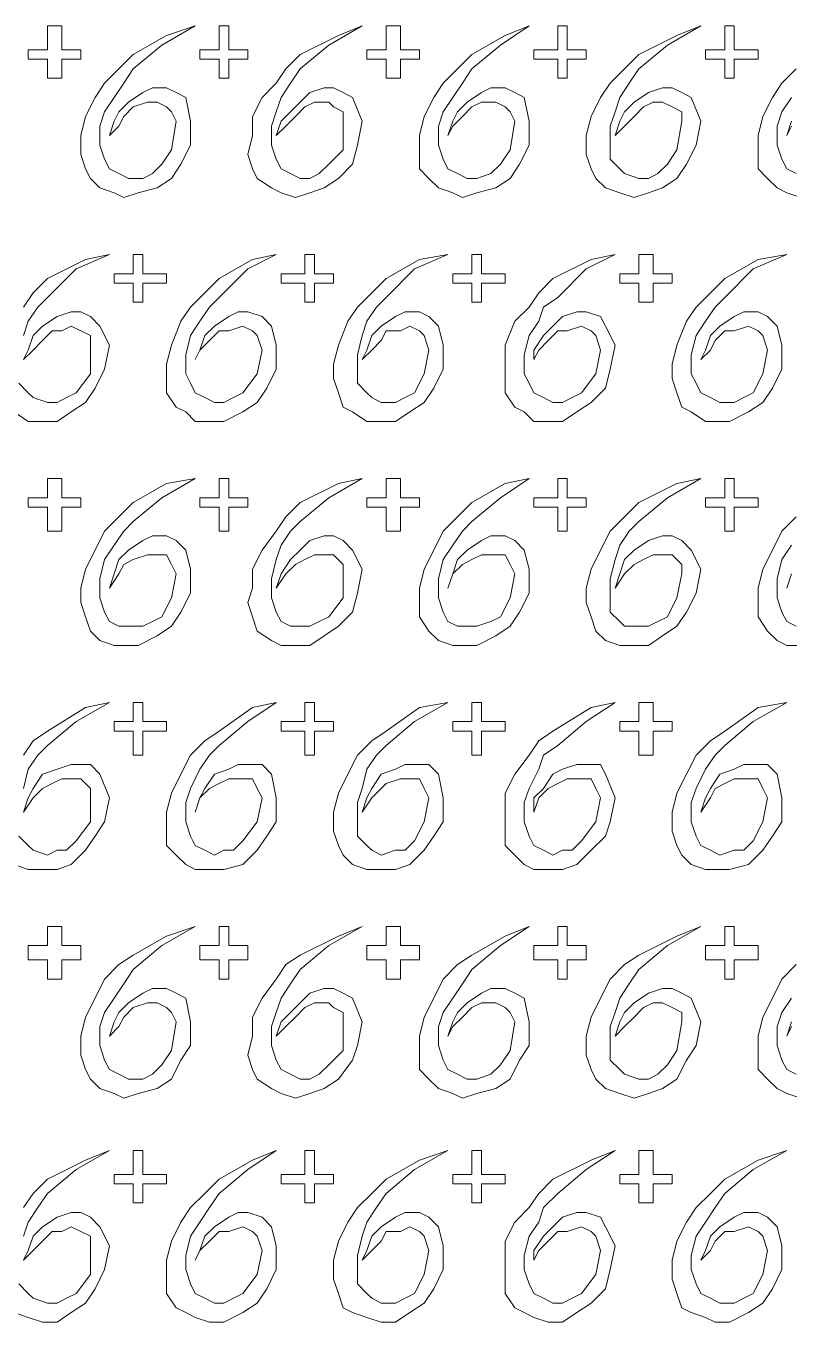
# Model space of a CAD drawing. Extents: x -66030 to 95157, y -13132 to 45879.
# Drawn here: x -7816 to -7191, y 26478 to 27540 of the extents above; entities that cross this region are included whole.
import ezdxf

# ---------------------------------------------------------------- set-up
doc = ezdxf.new("R2010")
doc.units = 0
doc.header["$LTSCALE"] = 100
doc.header["$MEASUREMENT"] = 0
doc.layers.get('0').update_dxf_attribs({"linetype": 'CONTINUOUS'})

msp = doc.modelspace()

# ---------------------------------------------------------------- linework, layer by layer
at = {"lineweight": 0}
for points in [[(-7814.5, 27520.4), (-7806.7, 27520.4), (-7798.9, 27520.4), (-7798.9, 27532.1), (-7798.9, 27539.9), (-7791, 27539.9), (-7787.1, 27539.9), (-7787.1, 27532.1), (-7787.1, 27520.4), (-7779.3, 27520.4), (-7771.5, 27520.4), (-7771.5, 27516.5), (-7771.5, 27512.6), (-7779.3, 27512.6), (-7787.1, 27512.6), (-7787.1, 27504.8), (-7787.1, 27497), (-7791, 27497), (-7798.9, 27497), (-7798.9, 27504.8), (-7798.9, 27512.6), (-7806.7, 27512.6), (-7814.5, 27512.6), (-7814.5, 27516.5), (-7814.5, 27520.4)], [(-7748.1, 27450.1), (-7740.3, 27457.9), (-7736.4, 27465.7), (-7728.5, 27473.5), (-7716.8, 27477.4), (-7709, 27477.4), (-7701.2, 27473.5), (-7697.3, 27469.6), (-7693.4, 27461.8), (-7697.3, 27438.4), (-7705.1, 27426.7), (-7712.9, 27418.9), (-7720.7, 27414.9), (-7732.5, 27414.9), (-7740.3, 27418.9), (-7748.1, 27422.8), (-7752, 27430.6), (-7755.9, 27442.3), (-7755.9, 27457.9), (-7752, 27469.6), (-7744.2, 27481.3), (-7736.4, 27493.1), (-7728.5, 27504.8), (-7705.1, 27524.3), (-7677.8, 27539.9), (-7701.2, 27532.1), (-7728.5, 27516.5), (-7740.3, 27504.8), (-7752, 27493.1), (-7759.8, 27481.3), (-7767.6, 27465.7), (-7771.5, 27450.1), (-7771.5, 27434.5), (-7767.6, 27422.8), (-7763.7, 27414.9), (-7755.9, 27407.1), (-7744.2, 27403.2), (-7736.4, 27399.3), (-7724.6, 27403.2), (-7709, 27407.1), (-7697.3, 27414.9), (-7689.5, 27426.7), (-7681.7, 27442.3), (-7681.7, 27461.8), (-7685.6, 27481.3), (-7693.4, 27485.3), (-7701.2, 27489.2), (-7712.9, 27489.2), (-7720.7, 27485.3), (-7732.5, 27477.4), (-7740.3, 27469.6), (-7744.2, 27461.8), (-7748.1, 27450.1)], [(-7673.9, 27520.4), (-7666.1, 27520.4), (-7658.2, 27520.4), (-7658.2, 27532.1), (-7658.2, 27539.9), (-7654.3, 27539.9), (-7650.4, 27539.9), (-7650.4, 27532.1), (-7650.4, 27520.4), (-7642.6, 27520.4), (-7634.8, 27520.4), (-7634.8, 27516.5), (-7634.8, 27512.6), (-7642.6, 27512.6), (-7650.4, 27512.6), (-7650.4, 27504.8), (-7650.4, 27497), (-7654.3, 27497), (-7658.2, 27497), (-7658.2, 27504.8), (-7658.2, 27512.6), (-7666.1, 27512.6), (-7673.9, 27512.6), (-7673.9, 27516.5), (-7673.9, 27520.4)], [(-7611.4, 27450.1), (-7603.6, 27457.9), (-7595.7, 27465.7), (-7587.9, 27473.5), (-7580.1, 27477.4), (-7568.4, 27477.4), (-7564.5, 27473.5), (-7556.7, 27469.6), (-7556.7, 27461.8), (-7556.7, 27438.4), (-7568.4, 27426.7), (-7576.2, 27418.9), (-7584, 27414.9), (-7591.8, 27414.9), (-7599.7, 27418.9), (-7607.5, 27422.8), (-7611.4, 27430.6), (-7615.3, 27442.3), (-7615.3, 27457.9), (-7611.4, 27469.6), (-7607.5, 27481.3), (-7599.7, 27493.1), (-7591.8, 27504.8), (-7568.4, 27524.3), (-7541.1, 27539.9), (-7560.6, 27532.1), (-7591.8, 27516.5), (-7603.6, 27504.8), (-7611.4, 27493.1), (-7623.1, 27481.3), (-7630.9, 27465.7), (-7630.9, 27450.1), (-7634.8, 27434.5), (-7630.9, 27422.8), (-7627, 27414.9), (-7615.3, 27407.1), (-7607.5, 27403.2), (-7595.7, 27399.3), (-7584, 27403.2), (-7572.3, 27407.1), (-7560.6, 27414.9), (-7548.9, 27426.7), (-7545, 27442.3), (-7541.1, 27461.8), (-7548.9, 27481.3), (-7556.7, 27485.3), (-7564.5, 27489.2), (-7572.3, 27489.2), (-7584, 27485.3), (-7591.8, 27477.4), (-7599.7, 27469.6), (-7607.5, 27461.8), (-7611.4, 27450.1)], [(-7537.2, 27520.4), (-7529.3, 27520.4), (-7521.5, 27520.4), (-7521.5, 27532.1), (-7521.5, 27539.9), (-7517.6, 27539.9), (-7509.8, 27539.9), (-7509.8, 27532.1), (-7509.8, 27520.4), (-7502, 27520.4), (-7494.2, 27520.4), (-7494.2, 27516.5), (-7494.2, 27512.6), (-7502, 27512.6), (-7509.8, 27512.6), (-7509.8, 27504.8), (-7509.8, 27497), (-7517.6, 27497), (-7521.5, 27497), (-7521.5, 27504.8), (-7521.5, 27512.6), (-7529.3, 27512.6), (-7537.2, 27512.6), (-7537.2, 27516.5), (-7537.2, 27520.4)], [(-7470.8, 27450.1), (-7466.8, 27457.9), (-7459, 27465.7), (-7451.2, 27473.5), (-7443.4, 27477.4), (-7431.7, 27477.4), (-7423.9, 27473.5), (-7420, 27469.6), (-7416.1, 27461.8), (-7420, 27438.4), (-7427.8, 27426.7), (-7435.6, 27418.9), (-7447.3, 27414.9), (-7455.1, 27414.9), (-7462.9, 27418.9), (-7470.8, 27422.8), (-7474.7, 27430.6), (-7478.6, 27442.3), (-7478.6, 27457.9), (-7474.7, 27469.6), (-7466.8, 27481.3), (-7459, 27493.1), (-7451.2, 27504.8), (-7427.8, 27524.3), (-7404.4, 27539.9), (-7423.9, 27532.1), (-7451.2, 27516.5), (-7462.9, 27504.8), (-7474.7, 27493.1), (-7482.5, 27481.3), (-7490.3, 27465.7), (-7494.2, 27450.1), (-7494.2, 27434.5), (-7494.2, 27422.8), (-7486.4, 27414.9), (-7478.6, 27407.1), (-7466.8, 27403.2), (-7459, 27399.3), (-7447.3, 27403.2), (-7431.7, 27407.1), (-7420, 27414.9), (-7412.2, 27426.7), (-7404.4, 27442.3), (-7404.4, 27461.8), (-7408.3, 27481.3), (-7416.1, 27485.3), (-7423.9, 27489.2), (-7435.6, 27489.2), (-7443.4, 27485.3), (-7455.1, 27477.4), (-7462.9, 27469.6), (-7466.8, 27461.8), (-7470.8, 27450.1)], [(-7400.4, 27520.4), (-7388.7, 27520.4), (-7380.9, 27520.4), (-7380.9, 27532.1), (-7380.9, 27539.9), (-7377, 27539.9), (-7373.1, 27539.9), (-7373.1, 27532.1), (-7373.1, 27520.4), (-7365.3, 27520.4), (-7357.5, 27520.4), (-7357.5, 27516.5), (-7357.5, 27512.6), (-7365.3, 27512.6), (-7373.1, 27512.6), (-7373.1, 27504.8), (-7373.1, 27497), (-7377, 27497), (-7380.9, 27497), (-7380.9, 27504.8), (-7380.9, 27512.6), (-7388.7, 27512.6), (-7400.4, 27512.6), (-7400.4, 27516.5), (-7400.4, 27520.4)], [(-7334, 27450.1), (-7326.2, 27457.9), (-7318.4, 27465.7), (-7310.6, 27473.5), (-7302.8, 27477.4), (-7295, 27477.4), (-7287.2, 27473.5), (-7279.4, 27469.6), (-7279.4, 27461.8), (-7283.3, 27438.4), (-7291.1, 27426.7), (-7298.9, 27418.9), (-7306.7, 27414.9), (-7314.5, 27414.9), (-7326.2, 27418.9), (-7330.1, 27422.8), (-7338, 27430.6), (-7338, 27442.3), (-7338, 27457.9), (-7334, 27469.6), (-7330.1, 27481.3), (-7322.3, 27493.1), (-7314.5, 27504.8), (-7291.1, 27524.3), (-7263.7, 27539.9), (-7283.3, 27532.1), (-7314.5, 27516.5), (-7326.2, 27504.8), (-7338, 27493.1), (-7345.8, 27481.3), (-7353.6, 27465.7), (-7357.5, 27450.1), (-7357.5, 27434.5), (-7353.6, 27422.8), (-7349.7, 27414.9), (-7341.9, 27407.1), (-7330.1, 27403.2), (-7318.4, 27399.3), (-7306.7, 27403.2), (-7295, 27407.1), (-7283.3, 27414.9), (-7275.5, 27426.7), (-7267.6, 27442.3), (-7263.7, 27461.8), (-7271.6, 27481.3), (-7279.4, 27485.3), (-7287.2, 27489.2), (-7295, 27489.2), (-7306.7, 27485.3), (-7318.4, 27477.4), (-7326.2, 27469.6), (-7330.1, 27461.8), (-7334, 27450.1)], [(-7259.8, 27520.4), (-7252, 27520.4), (-7244.2, 27520.4), (-7244.2, 27532.1), (-7244.2, 27539.9), (-7240.3, 27539.9), (-7236.4, 27539.9), (-7236.4, 27532.1), (-7236.4, 27520.4), (-7224.7, 27520.4), (-7216.9, 27520.4), (-7216.9, 27516.5), (-7216.9, 27512.6), (-7224.7, 27512.6), (-7236.4, 27512.6), (-7236.4, 27504.8), (-7236.4, 27497), (-7240.3, 27497), (-7244.2, 27497), (-7244.2, 27504.8), (-7244.2, 27512.6), (-7252, 27512.6), (-7259.8, 27512.6), (-7259.8, 27516.5), (-7259.8, 27520.4)], [(-7744.2, 27336.8), (-7736.4, 27336.8), (-7728.5, 27336.8), (-7728.5, 27344.6), (-7728.5, 27352.5), (-7724.6, 27352.5), (-7720.7, 27352.5), (-7720.7, 27344.6), (-7720.7, 27336.8), (-7709, 27336.8), (-7701.2, 27336.8), (-7701.2, 27332.9), (-7701.2, 27329), (-7709, 27329), (-7720.7, 27329), (-7720.7, 27321.2), (-7720.7, 27313.4), (-7724.6, 27313.4), (-7728.5, 27313.4), (-7728.5, 27321.2), (-7728.5, 27329), (-7736.4, 27329), (-7744.2, 27329), (-7744.2, 27332.9), (-7744.2, 27336.8)], [(-7677.8, 27266.5), (-7673.9, 27274.3), (-7666.1, 27282.1), (-7658.2, 27290), (-7650.4, 27290), (-7638.7, 27293.9), (-7630.9, 27290), (-7627, 27286.1), (-7623.1, 27274.3), (-7627, 27254.8), (-7638.7, 27239.2), (-7646.5, 27235.3), (-7654.3, 27231.4), (-7662.1, 27231.4), (-7670, 27235.3), (-7677.8, 27239.2), (-7681.7, 27247), (-7685.6, 27254.8), (-7685.6, 27270.4), (-7681.7, 27286.1), (-7673.9, 27297.8), (-7666.1, 27309.5), (-7658.2, 27317.3), (-7634.8, 27340.7), (-7611.4, 27352.5), (-7630.9, 27348.5), (-7658.2, 27332.9), (-7670, 27321.2), (-7681.7, 27309.5), (-7689.5, 27297.8), (-7697.3, 27278.2), (-7701.2, 27262.6), (-7701.2, 27250.9), (-7701.2, 27239.2), (-7693.4, 27227.5), (-7685.6, 27223.6), (-7677.8, 27215.7), (-7666.1, 27215.7), (-7654.3, 27215.7), (-7638.7, 27223.6), (-7627, 27231.4), (-7619.2, 27243.1), (-7611.4, 27258.7), (-7611.4, 27278.2), (-7615.3, 27293.9), (-7623.1, 27301.7), (-7634.8, 27305.6), (-7642.6, 27305.6), (-7650.4, 27301.7), (-7662.1, 27293.9), (-7670, 27286.1), (-7673.9, 27274.3), (-7677.8, 27266.5)], [(-7607.5, 27336.8), (-7599.7, 27336.8), (-7587.9, 27336.8), (-7587.9, 27344.6), (-7587.9, 27352.5), (-7584, 27352.5), (-7580.1, 27352.5), (-7580.1, 27344.6), (-7580.1, 27336.8), (-7572.3, 27336.8), (-7564.5, 27336.8), (-7564.5, 27332.9), (-7564.5, 27329), (-7572.3, 27329), (-7580.1, 27329), (-7580.1, 27321.2), (-7580.1, 27313.4), (-7584, 27313.4), (-7587.9, 27313.4), (-7587.9, 27321.2), (-7587.9, 27329), (-7599.7, 27329), (-7607.5, 27329), (-7607.5, 27332.9), (-7607.5, 27336.8)], [(-7541.1, 27266.5), (-7533.3, 27274.3), (-7525.4, 27282.1), (-7521.5, 27290), (-7509.8, 27290), (-7502, 27293.9), (-7494.2, 27290), (-7490.3, 27286.1), (-7486.4, 27274.3), (-7490.3, 27254.8), (-7498.1, 27239.2), (-7505.9, 27235.3), (-7513.7, 27231.4), (-7525.4, 27231.4), (-7533.3, 27235.3), (-7537.2, 27239.2), (-7545, 27247), (-7545, 27254.8), (-7545, 27270.4), (-7541.1, 27286.1), (-7537.2, 27297.8), (-7529.3, 27309.5), (-7521.5, 27317.3), (-7498.1, 27340.7), (-7470.8, 27352.5), (-7494.2, 27348.5), (-7521.5, 27332.9), (-7533.3, 27321.2), (-7545, 27309.5), (-7552.8, 27297.8), (-7560.6, 27278.2), (-7564.5, 27262.6), (-7564.5, 27250.9), (-7560.6, 27239.2), (-7556.7, 27227.5), (-7548.9, 27223.6), (-7537.2, 27215.7), (-7525.4, 27215.7), (-7513.7, 27215.7), (-7502, 27223.6), (-7490.3, 27231.4), (-7482.5, 27243.1), (-7474.7, 27258.7), (-7474.7, 27278.2), (-7478.6, 27293.9), (-7486.4, 27301.7), (-7494.2, 27305.6), (-7505.9, 27305.6), (-7513.7, 27301.7), (-7525.4, 27293.9), (-7533.3, 27286.1), (-7537.2, 27274.3), (-7541.1, 27266.5)], [(-7466.8, 27336.8), (-7459, 27336.8), (-7451.2, 27336.8), (-7451.2, 27344.6), (-7451.2, 27352.5), (-7447.3, 27352.5), (-7443.4, 27352.5), (-7443.4, 27344.6), (-7443.4, 27336.8), (-7435.6, 27336.8), (-7423.9, 27336.8), (-7423.9, 27332.9), (-7423.9, 27329), (-7435.6, 27329), (-7443.4, 27329), (-7443.4, 27321.2), (-7443.4, 27313.4), (-7447.3, 27313.4), (-7451.2, 27313.4), (-7451.2, 27321.2), (-7451.2, 27329), (-7459, 27329), (-7466.8, 27329), (-7466.8, 27332.9), (-7466.8, 27336.8)], [(-7400.4, 27266.5), (-7396.5, 27274.3), (-7388.7, 27282.1), (-7380.9, 27290), (-7373.1, 27290), (-7361.4, 27293.9), (-7353.6, 27290), (-7349.7, 27286.1), (-7345.8, 27274.3), (-7349.7, 27254.8), (-7361.4, 27239.2), (-7369.2, 27235.3), (-7377, 27231.4), (-7384.8, 27231.4), (-7392.6, 27235.3), (-7400.4, 27239.2), (-7404.4, 27247), (-7408.3, 27254.8), (-7408.3, 27270.4), (-7404.4, 27286.1), (-7396.5, 27297.8), (-7392.6, 27309.5), (-7380.9, 27317.3), (-7357.5, 27340.7), (-7334, 27352.5), (-7353.6, 27348.5), (-7384.8, 27332.9), (-7396.5, 27321.2), (-7404.4, 27309.5), (-7416.1, 27297.8), (-7423.9, 27278.2), (-7423.9, 27262.6), (-7423.9, 27250.9), (-7423.9, 27239.2), (-7416.1, 27227.5), (-7408.3, 27223.6), (-7400.4, 27215.7), (-7388.7, 27215.7), (-7377, 27215.7), (-7365.3, 27223.6), (-7353.6, 27231.4), (-7341.9, 27243.1), (-7338, 27258.7), (-7334, 27278.2), (-7341.9, 27293.9), (-7345.8, 27301.7), (-7357.5, 27305.6), (-7365.3, 27305.6), (-7377, 27301.7), (-7384.8, 27293.9), (-7392.6, 27286.1), (-7400.4, 27274.3), (-7400.4, 27266.5)], [(-7330.1, 27336.8), (-7322.3, 27336.8), (-7314.5, 27336.8), (-7314.5, 27344.6), (-7314.5, 27352.5), (-7306.7, 27352.5), (-7302.8, 27352.5), (-7302.8, 27344.6), (-7302.8, 27336.8), (-7295, 27336.8), (-7287.2, 27336.8), (-7287.2, 27332.9), (-7287.2, 27329), (-7295, 27329), (-7302.8, 27329), (-7302.8, 27321.2), (-7302.8, 27313.4), (-7306.7, 27313.4), (-7314.5, 27313.4), (-7314.5, 27321.2), (-7314.5, 27329), (-7322.3, 27329), (-7330.1, 27329), (-7330.1, 27332.9), (-7330.1, 27336.8)], [(-7263.7, 27266.5), (-7255.9, 27274.3), (-7252, 27282.1), (-7244.2, 27290), (-7236.4, 27290), (-7224.7, 27293.9), (-7216.9, 27290), (-7213, 27286.1), (-7209.1, 27274.3), (-7213, 27254.8), (-7220.8, 27239.2), (-7228.6, 27235.3), (-7236.4, 27231.4), (-7248.1, 27231.4), (-7255.9, 27235.3), (-7263.7, 27239.2), (-7267.6, 27247), (-7271.6, 27254.8), (-7271.6, 27270.4), (-7267.6, 27286.1), (-7259.8, 27297.8), (-7252, 27309.5), (-7244.2, 27317.3), (-7220.8, 27340.7), (-7193.4, 27352.5), (-7216.9, 27348.5), (-7244.2, 27332.9), (-7255.9, 27321.2), (-7267.6, 27309.5), (-7275.5, 27297.8), (-7283.3, 27278.2), (-7287.2, 27262.6), (-7287.2, 27250.9), (-7283.3, 27239.2), (-7279.4, 27227.5), (-7271.6, 27223.6), (-7259.8, 27215.7), (-7252, 27215.7), (-7240.3, 27215.7), (-7224.7, 27223.6), (-7213, 27231.4), (-7205.1, 27243.1), (-7197.3, 27258.7), (-7197.3, 27278.2), (-7201.2, 27293.9), (-7209.1, 27301.7), (-7216.9, 27305.6), (-7228.6, 27305.6), (-7236.4, 27301.7), (-7248.1, 27293.9), (-7255.9, 27286.1), (-7259.8, 27274.3), (-7263.7, 27266.5)], [(-7814.5, 27153.2), (-7806.7, 27153.2), (-7798.9, 27153.2), (-7798.9, 27161.1), (-7798.9, 27168.9), (-7791, 27168.9), (-7787.1, 27168.9), (-7787.1, 27161.1), (-7787.1, 27153.2), (-7779.3, 27153.2), (-7771.5, 27153.2), (-7771.5, 27149.3), (-7771.5, 27145.4), (-7779.3, 27145.4), (-7787.1, 27145.4), (-7787.1, 27137.6), (-7787.1, 27125.9), (-7791, 27125.9), (-7798.9, 27125.9), (-7798.9, 27137.6), (-7798.9, 27145.4), (-7806.7, 27145.4), (-7814.5, 27145.4), (-7814.5, 27149.3), (-7814.5, 27153.2)], [(-7748.1, 27079), (-7740.3, 27090.8), (-7736.4, 27098.6), (-7728.5, 27102.5), (-7716.8, 27106.4), (-7709, 27106.4), (-7701.2, 27106.4), (-7697.3, 27098.6), (-7693.4, 27090.8), (-7697.3, 27071.2), (-7705.1, 27055.6), (-7712.9, 27051.7), (-7720.7, 27047.8), (-7732.5, 27047.8), (-7740.3, 27047.8), (-7748.1, 27051.7), (-7752, 27059.5), (-7755.9, 27071.2), (-7755.9, 27086.8), (-7752, 27102.5), (-7744.2, 27114.2), (-7736.4, 27125.9), (-7728.5, 27133.7), (-7705.1, 27153.2), (-7677.8, 27168.9), (-7701.2, 27165), (-7728.5, 27149.3), (-7740.3, 27137.6), (-7752, 27125.9), (-7759.8, 27110.3), (-7767.6, 27094.7), (-7771.5, 27079), (-7771.5, 27067.3), (-7767.6, 27055.6), (-7763.7, 27043.9), (-7755.9, 27036.1), (-7744.2, 27032.2), (-7736.4, 27032.2), (-7724.6, 27032.2), (-7709, 27040), (-7697.3, 27047.8), (-7689.5, 27059.5), (-7681.7, 27075.1), (-7681.7, 27094.7), (-7685.6, 27110.3), (-7693.4, 27118.1), (-7701.2, 27122), (-7712.9, 27122), (-7720.7, 27118.1), (-7732.5, 27110.3), (-7740.3, 27102.5), (-7744.2, 27090.8), (-7748.1, 27079)], [(-7673.9, 27153.2), (-7666.1, 27153.2), (-7658.2, 27153.2), (-7658.2, 27161.1), (-7658.2, 27168.9), (-7654.3, 27168.9), (-7650.4, 27168.9), (-7650.4, 27161.1), (-7650.4, 27153.2), (-7642.6, 27153.2), (-7634.8, 27153.2), (-7634.8, 27149.3), (-7634.8, 27145.4), (-7642.6, 27145.4), (-7650.4, 27145.4), (-7650.4, 27137.6), (-7650.4, 27125.9), (-7654.3, 27125.9), (-7658.2, 27125.9), (-7658.2, 27137.6), (-7658.2, 27145.4), (-7666.1, 27145.4), (-7673.9, 27145.4), (-7673.9, 27149.3), (-7673.9, 27153.2)], [(-7611.4, 27079), (-7603.6, 27090.8), (-7595.7, 27098.6), (-7587.9, 27102.5), (-7580.1, 27106.4), (-7568.4, 27106.4), (-7564.5, 27106.4), (-7556.7, 27098.6), (-7556.7, 27090.8), (-7556.7, 27071.2), (-7568.4, 27055.6), (-7576.2, 27051.7), (-7584, 27047.8), (-7591.8, 27047.8), (-7599.7, 27047.8), (-7607.5, 27051.7), (-7611.4, 27059.5), (-7615.3, 27071.2), (-7615.3, 27086.8), (-7611.4, 27102.5), (-7607.5, 27114.2), (-7599.7, 27125.9), (-7591.8, 27133.7), (-7568.4, 27153.2), (-7541.1, 27168.9), (-7560.6, 27165), (-7591.8, 27149.3), (-7603.6, 27137.6), (-7611.4, 27125.9), (-7623.1, 27110.3), (-7630.9, 27094.7), (-7630.9, 27079), (-7634.8, 27067.3), (-7630.9, 27055.6), (-7627, 27043.9), (-7615.3, 27036.1), (-7607.5, 27032.2), (-7595.7, 27032.2), (-7584, 27032.2), (-7572.3, 27040), (-7560.6, 27047.8), (-7548.9, 27059.5), (-7545, 27075.1), (-7541.1, 27094.7), (-7548.9, 27110.3), (-7556.7, 27118.1), (-7564.5, 27122), (-7572.3, 27122), (-7584, 27118.1), (-7591.8, 27110.3), (-7599.7, 27102.5), (-7607.5, 27090.8), (-7611.4, 27079)], [(-7537.2, 27153.2), (-7529.3, 27153.2), (-7521.5, 27153.2), (-7521.5, 27161.1), (-7521.5, 27168.9), (-7517.6, 27168.9), (-7509.8, 27168.9), (-7509.8, 27161.1), (-7509.8, 27153.2), (-7502, 27153.2), (-7494.2, 27153.2), (-7494.2, 27149.3), (-7494.2, 27145.4), (-7502, 27145.4), (-7509.8, 27145.4), (-7509.8, 27137.6), (-7509.8, 27125.9), (-7517.6, 27125.9), (-7521.5, 27125.9), (-7521.5, 27137.6), (-7521.5, 27145.4), (-7529.3, 27145.4), (-7537.2, 27145.4), (-7537.2, 27149.3), (-7537.2, 27153.2)], [(-7470.8, 27079), (-7466.8, 27090.8), (-7459, 27098.6), (-7451.2, 27102.5), (-7443.4, 27106.4), (-7431.7, 27106.4), (-7423.9, 27106.4), (-7420, 27098.6), (-7416.1, 27090.8), (-7420, 27071.2), (-7427.8, 27055.6), (-7435.6, 27051.7), (-7447.3, 27047.8), (-7455.1, 27047.8), (-7462.9, 27047.8), (-7470.8, 27051.7), (-7474.7, 27059.5), (-7478.6, 27071.2), (-7478.6, 27086.8), (-7474.7, 27102.5), (-7466.8, 27114.2), (-7459, 27125.9), (-7451.2, 27133.7), (-7427.8, 27153.2), (-7404.4, 27168.9), (-7423.9, 27165), (-7451.2, 27149.3), (-7462.9, 27137.6), (-7474.7, 27125.9), (-7482.5, 27110.3), (-7490.3, 27094.7), (-7494.2, 27079), (-7494.2, 27067.3), (-7494.2, 27055.6), (-7486.4, 27043.9), (-7478.6, 27036.1), (-7466.8, 27032.2), (-7459, 27032.2), (-7447.3, 27032.2), (-7431.7, 27040), (-7420, 27047.8), (-7412.2, 27059.5), (-7404.4, 27075.1), (-7404.4, 27094.7), (-7408.3, 27110.3), (-7416.1, 27118.1), (-7423.9, 27122), (-7435.6, 27122), (-7443.4, 27118.1), (-7455.1, 27110.3), (-7462.9, 27102.5), (-7466.8, 27090.8), (-7470.8, 27079)], [(-7400.4, 27153.2), (-7388.7, 27153.2), (-7380.9, 27153.2), (-7380.9, 27161.1), (-7380.9, 27168.9), (-7377, 27168.9), (-7373.1, 27168.9), (-7373.1, 27161.1), (-7373.1, 27153.2), (-7365.3, 27153.2), (-7357.5, 27153.2), (-7357.5, 27149.3), (-7357.5, 27145.4), (-7365.3, 27145.4), (-7373.1, 27145.4), (-7373.1, 27137.6), (-7373.1, 27125.9), (-7377, 27125.9), (-7380.9, 27125.9), (-7380.9, 27137.6), (-7380.9, 27145.4), (-7388.7, 27145.4), (-7400.4, 27145.4), (-7400.4, 27149.3), (-7400.4, 27153.2)], [(-7334, 27079), (-7326.2, 27090.8), (-7318.4, 27098.6), (-7310.6, 27102.5), (-7302.8, 27106.4), (-7295, 27106.4), (-7287.2, 27106.4), (-7279.4, 27098.6), (-7279.4, 27090.8), (-7283.3, 27071.2), (-7291.1, 27055.6), (-7298.9, 27051.7), (-7306.7, 27047.8), (-7314.5, 27047.8), (-7326.2, 27047.8), (-7330.1, 27051.7), (-7338, 27059.5), (-7338, 27071.2), (-7338, 27086.8), (-7334, 27102.5), (-7330.1, 27114.2), (-7322.3, 27125.9), (-7314.5, 27133.7), (-7291.1, 27153.2), (-7263.7, 27168.9), (-7283.3, 27165), (-7314.5, 27149.3), (-7326.2, 27137.6), (-7338, 27125.9), (-7345.8, 27110.3), (-7353.6, 27094.7), (-7357.5, 27079), (-7357.5, 27067.3), (-7353.6, 27055.6), (-7349.7, 27043.9), (-7341.9, 27036.1), (-7330.1, 27032.2), (-7318.4, 27032.2), (-7306.7, 27032.2), (-7295, 27040), (-7283.3, 27047.8), (-7275.5, 27059.5), (-7267.6, 27075.1), (-7263.7, 27094.7), (-7271.6, 27110.3), (-7279.4, 27118.1), (-7287.2, 27122), (-7295, 27122), (-7306.7, 27118.1), (-7318.4, 27110.3), (-7326.2, 27102.5), (-7330.1, 27090.8), (-7334, 27079)], [(-7259.8, 27153.2), (-7252, 27153.2), (-7244.2, 27153.2), (-7244.2, 27161.1), (-7244.2, 27168.9), (-7240.3, 27168.9), (-7236.4, 27168.9), (-7236.4, 27161.1), (-7236.4, 27153.2), (-7224.7, 27153.2), (-7216.9, 27153.2), (-7216.9, 27149.3), (-7216.9, 27145.4), (-7224.7, 27145.4), (-7236.4, 27145.4), (-7236.4, 27137.6), (-7236.4, 27125.9), (-7240.3, 27125.9), (-7244.2, 27125.9), (-7244.2, 27137.6), (-7244.2, 27145.4), (-7252, 27145.4), (-7259.8, 27145.4), (-7259.8, 27149.3), (-7259.8, 27153.2)], [(-7744.2, 26969.7), (-7736.4, 26969.7), (-7728.5, 26969.7), (-7728.5, 26977.5), (-7728.5, 26985.3), (-7724.6, 26985.3), (-7720.7, 26985.3), (-7720.7, 26977.5), (-7720.7, 26969.7), (-7709, 26969.7), (-7701.2, 26969.7), (-7701.2, 26965.8), (-7701.2, 26961.9), (-7709, 26961.9), (-7720.7, 26961.9), (-7720.7, 26950.1), (-7720.7, 26942.3), (-7724.6, 26942.3), (-7728.5, 26942.3), (-7728.5, 26950.1), (-7728.5, 26961.9), (-7736.4, 26961.9), (-7744.2, 26961.9), (-7744.2, 26965.8), (-7744.2, 26969.7)], [(-7677.8, 26895.5), (-7673.9, 26907.2), (-7666.1, 26915), (-7658.2, 26918.9), (-7650.4, 26922.8), (-7638.7, 26922.8), (-7630.9, 26922.8), (-7627, 26915), (-7623.1, 26907.2), (-7627, 26887.6), (-7638.7, 26872), (-7646.5, 26864.2), (-7654.3, 26864.2), (-7662.1, 26860.3), (-7670, 26864.2), (-7677.8, 26868.1), (-7681.7, 26875.9), (-7685.6, 26887.6), (-7685.6, 26903.3), (-7681.7, 26915), (-7673.9, 26930.6), (-7666.1, 26942.3), (-7658.2, 26950.1), (-7634.8, 26969.7), (-7611.4, 26985.3), (-7630.9, 26981.4), (-7658.2, 26961.9), (-7670, 26954), (-7681.7, 26942.3), (-7689.5, 26926.7), (-7697.3, 26911.1), (-7701.2, 26895.5), (-7701.2, 26879.8), (-7701.2, 26868.1), (-7693.4, 26860.3), (-7685.6, 26852.5), (-7677.8, 26848.6), (-7666.1, 26848.6), (-7654.3, 26848.6), (-7638.7, 26852.5), (-7627, 26864.2), (-7619.2, 26875.9), (-7611.4, 26887.6), (-7611.4, 26907.2), (-7615.3, 26926.7), (-7623.1, 26934.5), (-7634.8, 26934.5), (-7642.6, 26934.5), (-7650.4, 26930.6), (-7662.1, 26926.7), (-7670, 26915), (-7673.9, 26907.2), (-7677.8, 26895.5)], [(-7607.5, 26969.7), (-7599.7, 26969.7), (-7587.9, 26969.7), (-7587.9, 26977.5), (-7587.9, 26985.3), (-7584, 26985.3), (-7580.1, 26985.3), (-7580.1, 26977.5), (-7580.1, 26969.7), (-7572.3, 26969.7), (-7564.5, 26969.7), (-7564.5, 26965.8), (-7564.5, 26961.9), (-7572.3, 26961.9), (-7580.1, 26961.9), (-7580.1, 26950.1), (-7580.1, 26942.3), (-7584, 26942.3), (-7587.9, 26942.3), (-7587.9, 26950.1), (-7587.9, 26961.9), (-7599.7, 26961.9), (-7607.5, 26961.9), (-7607.5, 26965.8), (-7607.5, 26969.7)], [(-7541.1, 26895.5), (-7533.3, 26907.2), (-7525.4, 26915), (-7521.5, 26918.9), (-7509.8, 26922.8), (-7502, 26922.8), (-7494.2, 26922.8), (-7490.3, 26915), (-7486.4, 26907.2), (-7490.3, 26887.6), (-7498.1, 26872), (-7505.9, 26864.2), (-7513.7, 26864.2), (-7525.4, 26860.3), (-7533.3, 26864.2), (-7537.2, 26868.1), (-7545, 26875.9), (-7545, 26887.6), (-7545, 26903.3), (-7541.1, 26915), (-7537.2, 26930.6), (-7529.3, 26942.3), (-7521.5, 26950.1), (-7498.1, 26969.7), (-7470.8, 26985.3), (-7494.2, 26981.4), (-7521.5, 26961.9), (-7533.3, 26954), (-7545, 26942.3), (-7552.8, 26926.7), (-7560.6, 26911.1), (-7564.5, 26895.5), (-7564.5, 26879.8), (-7560.6, 26868.1), (-7556.7, 26860.3), (-7548.9, 26852.5), (-7537.2, 26848.6), (-7525.4, 26848.6), (-7513.7, 26848.6), (-7502, 26852.5), (-7490.3, 26864.2), (-7482.5, 26875.9), (-7474.7, 26887.6), (-7474.7, 26907.2), (-7478.6, 26926.7), (-7486.4, 26934.5), (-7494.2, 26934.5), (-7505.9, 26934.5), (-7513.7, 26930.6), (-7525.4, 26926.7), (-7533.3, 26915), (-7537.2, 26907.2), (-7541.1, 26895.5)], [(-7466.8, 26969.7), (-7459, 26969.7), (-7451.2, 26969.7), (-7451.2, 26977.5), (-7451.2, 26985.3), (-7447.3, 26985.3), (-7443.4, 26985.3), (-7443.4, 26977.5), (-7443.4, 26969.7), (-7435.6, 26969.7), (-7423.9, 26969.7), (-7423.9, 26965.8), (-7423.9, 26961.9), (-7435.6, 26961.9), (-7443.4, 26961.9), (-7443.4, 26950.1), (-7443.4, 26942.3), (-7447.3, 26942.3), (-7451.2, 26942.3), (-7451.2, 26950.1), (-7451.2, 26961.9), (-7459, 26961.9), (-7466.8, 26961.9), (-7466.8, 26965.8), (-7466.8, 26969.7)], [(-7400.4, 26895.5), (-7396.5, 26907.2), (-7388.7, 26915), (-7380.9, 26918.9), (-7373.1, 26922.8), (-7361.4, 26922.8), (-7353.6, 26922.8), (-7349.7, 26915), (-7345.8, 26907.2), (-7349.7, 26887.6), (-7361.4, 26872), (-7369.2, 26864.2), (-7377, 26864.2), (-7384.8, 26860.3), (-7392.6, 26864.2), (-7400.4, 26868.1), (-7404.4, 26875.9), (-7408.3, 26887.6), (-7408.3, 26903.3), (-7404.4, 26915), (-7396.5, 26930.6), (-7392.6, 26942.3), (-7380.9, 26950.1), (-7357.5, 26969.7), (-7334, 26985.3), (-7353.6, 26981.4), (-7384.8, 26961.9), (-7396.5, 26954), (-7404.4, 26942.3), (-7416.1, 26926.7), (-7423.9, 26911.1), (-7423.9, 26895.5), (-7423.9, 26879.8), (-7423.9, 26868.1), (-7416.1, 26860.3), (-7408.3, 26852.5), (-7400.4, 26848.6), (-7388.7, 26848.6), (-7377, 26848.6), (-7365.3, 26852.5), (-7353.6, 26864.2), (-7341.9, 26875.9), (-7338, 26887.6), (-7334, 26907.2), (-7341.9, 26926.7), (-7345.8, 26934.5), (-7357.5, 26934.5), (-7365.3, 26934.5), (-7377, 26930.6), (-7384.8, 26926.7), (-7392.6, 26915), (-7400.4, 26907.2), (-7400.4, 26895.5)], [(-7330.1, 26969.7), (-7322.3, 26969.7), (-7314.5, 26969.7), (-7314.5, 26977.5), (-7314.5, 26985.3), (-7306.7, 26985.3), (-7302.8, 26985.3), (-7302.8, 26977.5), (-7302.8, 26969.7), (-7295, 26969.7), (-7287.2, 26969.7), (-7287.2, 26965.8), (-7287.2, 26961.9), (-7295, 26961.9), (-7302.8, 26961.9), (-7302.8, 26950.1), (-7302.8, 26942.3), (-7306.7, 26942.3), (-7314.5, 26942.3), (-7314.5, 26950.1), (-7314.5, 26961.9), (-7322.3, 26961.9), (-7330.1, 26961.9), (-7330.1, 26965.8), (-7330.1, 26969.7)], [(-7263.7, 26895.5), (-7255.9, 26907.2), (-7252, 26915), (-7244.2, 26918.9), (-7236.4, 26922.8), (-7224.7, 26922.8), (-7216.9, 26922.8), (-7213, 26915), (-7209.1, 26907.2), (-7213, 26887.6), (-7220.8, 26872), (-7228.6, 26864.2), (-7236.4, 26864.2), (-7248.1, 26860.3), (-7255.9, 26864.2), (-7263.7, 26868.1), (-7267.6, 26875.9), (-7271.6, 26887.6), (-7271.6, 26903.3), (-7267.6, 26915), (-7259.8, 26930.6), (-7252, 26942.3), (-7244.2, 26950.1), (-7220.8, 26969.7), (-7193.4, 26985.3), (-7216.9, 26981.4), (-7244.2, 26961.9), (-7255.9, 26954), (-7267.6, 26942.3), (-7275.5, 26926.7), (-7283.3, 26911.1), (-7287.2, 26895.5), (-7287.2, 26879.8), (-7283.3, 26868.1), (-7279.4, 26860.3), (-7271.6, 26852.5), (-7259.8, 26848.6), (-7252, 26848.6), (-7240.3, 26848.6), (-7224.7, 26852.5), (-7213, 26864.2), (-7205.1, 26875.9), (-7197.3, 26887.6), (-7197.3, 26907.2), (-7201.2, 26926.7), (-7209.1, 26934.5), (-7216.9, 26934.5), (-7228.6, 26934.5), (-7236.4, 26930.6), (-7248.1, 26926.7), (-7255.9, 26915), (-7259.8, 26907.2), (-7263.7, 26895.5)], [(-7814.5, 26786.1), (-7806.7, 26786.1), (-7798.9, 26786.1), (-7798.9, 26793.9), (-7798.9, 26801.7), (-7791, 26801.7), (-7787.1, 26801.7), (-7787.1, 26793.9), (-7787.1, 26786.1), (-7779.3, 26786.1), (-7771.5, 26786.1), (-7771.5, 26778.3), (-7771.5, 26774.4), (-7779.3, 26774.4), (-7787.1, 26774.4), (-7787.1, 26766.6), (-7787.1, 26758.7), (-7791, 26758.7), (-7798.9, 26758.7), (-7798.9, 26766.6), (-7798.9, 26774.4), (-7806.7, 26774.4), (-7814.5, 26774.4), (-7814.5, 26778.3), (-7814.5, 26786.1)], [(-7748.1, 26711.9), (-7740.3, 26719.7), (-7736.4, 26727.5), (-7728.5, 26735.3), (-7716.8, 26739.2), (-7709, 26739.2), (-7701.2, 26735.3), (-7697.3, 26731.4), (-7693.4, 26723.6), (-7697.3, 26700.2), (-7705.1, 26688.4), (-7712.9, 26680.6), (-7720.7, 26676.7), (-7732.5, 26676.7), (-7740.3, 26680.6), (-7748.1, 26684.5), (-7752, 26692.3), (-7755.9, 26704.1), (-7755.9, 26719.7), (-7752, 26731.4), (-7744.2, 26743.1), (-7736.4, 26754.8), (-7728.5, 26766.6), (-7705.1, 26786.1), (-7677.8, 26801.7), (-7701.2, 26793.9), (-7728.5, 26778.3), (-7740.3, 26770.5), (-7752, 26758.7), (-7759.8, 26743.1), (-7767.6, 26727.5), (-7771.5, 26711.9), (-7771.5, 26696.3), (-7767.6, 26684.5), (-7763.7, 26676.7), (-7755.9, 26668.9), (-7744.2, 26665), (-7736.4, 26661.1), (-7724.6, 26665), (-7709, 26668.9), (-7697.3, 26676.7), (-7689.5, 26692.3), (-7681.7, 26704.1), (-7681.7, 26723.6), (-7685.6, 26743.1), (-7693.4, 26747), (-7701.2, 26750.9), (-7712.9, 26750.9), (-7720.7, 26747), (-7732.5, 26739.2), (-7740.3, 26731.4), (-7744.2, 26723.6), (-7748.1, 26711.9)], [(-7673.9, 26786.1), (-7666.1, 26786.1), (-7658.2, 26786.1), (-7658.2, 26793.9), (-7658.2, 26801.7), (-7654.3, 26801.7), (-7650.4, 26801.7), (-7650.4, 26793.9), (-7650.4, 26786.1), (-7642.6, 26786.1), (-7634.8, 26786.1), (-7634.8, 26778.3), (-7634.8, 26774.4), (-7642.6, 26774.4), (-7650.4, 26774.4), (-7650.4, 26766.6), (-7650.4, 26758.7), (-7654.3, 26758.7), (-7658.2, 26758.7), (-7658.2, 26766.6), (-7658.2, 26774.4), (-7666.1, 26774.4), (-7673.9, 26774.4), (-7673.9, 26778.3), (-7673.9, 26786.1)], [(-7611.4, 26711.9), (-7603.6, 26719.7), (-7595.7, 26727.5), (-7587.9, 26735.3), (-7580.1, 26739.2), (-7568.4, 26739.2), (-7564.5, 26735.3), (-7556.7, 26731.4), (-7556.7, 26723.6), (-7556.7, 26700.2), (-7568.4, 26688.4), (-7576.2, 26680.6), (-7584, 26676.7), (-7591.8, 26676.7), (-7599.7, 26680.6), (-7607.5, 26684.5), (-7611.4, 26692.3), (-7615.3, 26704.1), (-7615.3, 26719.7), (-7611.4, 26731.4), (-7607.5, 26743.1), (-7599.7, 26754.8), (-7591.8, 26766.6), (-7568.4, 26786.1), (-7541.1, 26801.7), (-7560.6, 26793.9), (-7591.8, 26778.3), (-7603.6, 26770.5), (-7611.4, 26758.7), (-7623.1, 26743.1), (-7630.9, 26727.5), (-7630.9, 26711.9), (-7634.8, 26696.3), (-7630.9, 26684.5), (-7627, 26676.7), (-7615.3, 26668.9), (-7607.5, 26665), (-7595.7, 26661.1), (-7584, 26665), (-7572.3, 26668.9), (-7560.6, 26676.7), (-7548.9, 26692.3), (-7545, 26704.1), (-7541.1, 26723.6), (-7548.9, 26743.1), (-7556.7, 26747), (-7564.5, 26750.9), (-7572.3, 26750.9), (-7584, 26747), (-7591.8, 26739.2), (-7599.7, 26731.4), (-7607.5, 26723.6), (-7611.4, 26711.9)], [(-7537.2, 26786.1), (-7529.3, 26786.1), (-7521.5, 26786.1), (-7521.5, 26793.9), (-7521.5, 26801.7), (-7517.6, 26801.7), (-7509.8, 26801.7), (-7509.8, 26793.9), (-7509.8, 26786.1), (-7502, 26786.1), (-7494.2, 26786.1), (-7494.2, 26778.3), (-7494.2, 26774.4), (-7502, 26774.4), (-7509.8, 26774.4), (-7509.8, 26766.6), (-7509.8, 26758.7), (-7517.6, 26758.7), (-7521.5, 26758.7), (-7521.5, 26766.6), (-7521.5, 26774.4), (-7529.3, 26774.4), (-7537.2, 26774.4), (-7537.2, 26778.3), (-7537.2, 26786.1)], [(-7470.8, 26711.9), (-7466.8, 26719.7), (-7459, 26727.5), (-7451.2, 26735.3), (-7443.4, 26739.2), (-7431.7, 26739.2), (-7423.9, 26735.3), (-7420, 26731.4), (-7416.1, 26723.6), (-7420, 26700.2), (-7427.8, 26688.4), (-7435.6, 26680.6), (-7447.3, 26676.7), (-7455.1, 26676.7), (-7462.9, 26680.6), (-7470.8, 26684.5), (-7474.7, 26692.3), (-7478.6, 26704.1), (-7478.6, 26719.7), (-7474.7, 26731.4), (-7466.8, 26743.1), (-7459, 26754.8), (-7451.2, 26766.6), (-7427.8, 26786.1), (-7404.4, 26801.7), (-7423.9, 26793.9), (-7451.2, 26778.3), (-7462.9, 26770.5), (-7474.7, 26758.7), (-7482.5, 26743.1), (-7490.3, 26727.5), (-7494.2, 26711.9), (-7494.2, 26696.3), (-7494.2, 26684.5), (-7486.4, 26676.7), (-7478.6, 26668.9), (-7466.8, 26665), (-7459, 26661.1), (-7447.3, 26665), (-7431.7, 26668.9), (-7420, 26676.7), (-7412.2, 26692.3), (-7404.4, 26704.1), (-7404.4, 26723.6), (-7408.3, 26743.1), (-7416.1, 26747), (-7423.9, 26750.9), (-7435.6, 26750.9), (-7443.4, 26747), (-7455.1, 26739.2), (-7462.9, 26731.4), (-7466.8, 26723.6), (-7470.8, 26711.9)], [(-7400.4, 26786.1), (-7388.7, 26786.1), (-7380.9, 26786.1), (-7380.9, 26793.9), (-7380.9, 26801.7), (-7377, 26801.7), (-7373.1, 26801.7), (-7373.1, 26793.9), (-7373.1, 26786.1), (-7365.3, 26786.1), (-7357.5, 26786.1), (-7357.5, 26778.3), (-7357.5, 26774.4), (-7365.3, 26774.4), (-7373.1, 26774.4), (-7373.1, 26766.6), (-7373.1, 26758.7), (-7377, 26758.7), (-7380.9, 26758.7), (-7380.9, 26766.6), (-7380.9, 26774.4), (-7388.7, 26774.4), (-7400.4, 26774.4), (-7400.4, 26778.3), (-7400.4, 26786.1)], [(-7334, 26711.9), (-7326.2, 26719.7), (-7318.4, 26727.5), (-7310.6, 26735.3), (-7302.8, 26739.2), (-7295, 26739.2), (-7287.2, 26735.3), (-7279.4, 26731.4), (-7279.4, 26723.6), (-7283.3, 26700.2), (-7291.1, 26688.4), (-7298.9, 26680.6), (-7306.7, 26676.7), (-7314.5, 26676.7), (-7326.2, 26680.6), (-7330.1, 26684.5), (-7338, 26692.3), (-7338, 26704.1), (-7338, 26719.7), (-7334, 26731.4), (-7330.1, 26743.1), (-7322.3, 26754.8), (-7314.5, 26766.6), (-7291.1, 26786.1), (-7263.7, 26801.7), (-7283.3, 26793.9), (-7314.5, 26778.3), (-7326.2, 26770.5), (-7338, 26758.7), (-7345.8, 26743.1), (-7353.6, 26727.5), (-7357.5, 26711.9), (-7357.5, 26696.3), (-7353.6, 26684.5), (-7349.7, 26676.7), (-7341.9, 26668.9), (-7330.1, 26665), (-7318.4, 26661.1), (-7306.7, 26665), (-7295, 26668.9), (-7283.3, 26676.7), (-7275.5, 26692.3), (-7267.6, 26704.1), (-7263.7, 26723.6), (-7271.6, 26743.1), (-7279.4, 26747), (-7287.2, 26750.9), (-7295, 26750.9), (-7306.7, 26747), (-7318.4, 26739.2), (-7326.2, 26731.4), (-7330.1, 26723.6), (-7334, 26711.9)], [(-7259.8, 26786.1), (-7252, 26786.1), (-7244.2, 26786.1), (-7244.2, 26793.9), (-7244.2, 26801.7), (-7240.3, 26801.7), (-7236.4, 26801.7), (-7236.4, 26793.9), (-7236.4, 26786.1), (-7224.7, 26786.1), (-7216.9, 26786.1), (-7216.9, 26778.3), (-7216.9, 26774.4), (-7224.7, 26774.4), (-7236.4, 26774.4), (-7236.4, 26766.6), (-7236.4, 26758.7), (-7240.3, 26758.7), (-7244.2, 26758.7), (-7244.2, 26766.6), (-7244.2, 26774.4), (-7252, 26774.4), (-7259.8, 26774.4), (-7259.8, 26778.3), (-7259.8, 26786.1)], [(-7744.2, 26598.6), (-7736.4, 26598.6), (-7728.5, 26598.6), (-7728.5, 26606.4), (-7728.5, 26618.1), (-7724.6, 26618.1), (-7720.7, 26618.1), (-7720.7, 26606.4), (-7720.7, 26598.6), (-7709, 26598.6), (-7701.2, 26598.6), (-7701.2, 26594.7), (-7701.2, 26590.8), (-7709, 26590.8), (-7720.7, 26590.8), (-7720.7, 26583), (-7720.7, 26575.2), (-7724.6, 26575.2), (-7728.5, 26575.2), (-7728.5, 26583), (-7728.5, 26590.8), (-7736.4, 26590.8), (-7744.2, 26590.8), (-7744.2, 26594.7), (-7744.2, 26598.6)], [(-7677.8, 26528.3), (-7673.9, 26536.1), (-7666.1, 26543.9), (-7658.2, 26551.7), (-7650.4, 26551.7), (-7638.7, 26555.6), (-7630.9, 26551.7), (-7627, 26547.8), (-7623.1, 26536.1), (-7627, 26516.6), (-7638.7, 26501), (-7646.5, 26497), (-7654.3, 26493.1), (-7662.1, 26493.1), (-7670, 26497), (-7677.8, 26501), (-7681.7, 26508.8), (-7685.6, 26520.5), (-7685.6, 26532.2), (-7681.7, 26547.8), (-7673.9, 26559.5), (-7666.1, 26571.3), (-7658.2, 26583), (-7634.8, 26602.5), (-7611.4, 26618.1), (-7630.9, 26610.3), (-7658.2, 26594.7), (-7670, 26583), (-7681.7, 26571.3), (-7689.5, 26559.5), (-7697.3, 26543.9), (-7701.2, 26528.3), (-7701.2, 26512.7), (-7701.2, 26501), (-7693.4, 26489.2), (-7685.6, 26485.3), (-7677.8, 26481.4), (-7666.1, 26477.5), (-7654.3, 26477.5), (-7638.7, 26485.3), (-7627, 26493.1), (-7619.2, 26504.9), (-7611.4, 26520.5), (-7611.4, 26540), (-7615.3, 26555.6), (-7623.1, 26563.4), (-7634.8, 26567.4), (-7642.6, 26567.4), (-7650.4, 26563.4), (-7662.1, 26555.6), (-7670, 26547.8), (-7673.9, 26536.1), (-7677.8, 26528.3)], [(-7607.5, 26598.6), (-7599.7, 26598.6), (-7587.9, 26598.6), (-7587.9, 26606.4), (-7587.9, 26618.1), (-7584, 26618.1), (-7580.1, 26618.1), (-7580.1, 26606.4), (-7580.1, 26598.6), (-7572.3, 26598.6), (-7564.5, 26598.6), (-7564.5, 26594.7), (-7564.5, 26590.8), (-7572.3, 26590.8), (-7580.1, 26590.8), (-7580.1, 26583), (-7580.1, 26575.2), (-7584, 26575.2), (-7587.9, 26575.2), (-7587.9, 26583), (-7587.9, 26590.8), (-7599.7, 26590.8), (-7607.5, 26590.8), (-7607.5, 26594.7), (-7607.5, 26598.6)], [(-7541.1, 26528.3), (-7533.3, 26536.1), (-7525.4, 26543.9), (-7521.5, 26551.7), (-7509.8, 26551.7), (-7502, 26555.6), (-7494.2, 26551.7), (-7490.3, 26547.8), (-7486.4, 26536.1), (-7490.3, 26516.6), (-7498.1, 26501), (-7505.9, 26497), (-7513.7, 26493.1), (-7525.4, 26493.1), (-7533.3, 26497), (-7537.2, 26501), (-7545, 26508.8), (-7545, 26520.5), (-7545, 26532.2), (-7541.1, 26547.8), (-7537.2, 26559.5), (-7529.3, 26571.3), (-7521.5, 26583), (-7498.1, 26602.5), (-7470.8, 26618.1), (-7494.2, 26610.3), (-7521.5, 26594.7), (-7533.3, 26583), (-7545, 26571.3), (-7552.8, 26559.5), (-7560.6, 26543.9), (-7564.5, 26528.3), (-7564.5, 26512.7), (-7560.6, 26501), (-7556.7, 26489.2), (-7548.9, 26485.3), (-7537.2, 26481.4), (-7525.4, 26477.5), (-7513.7, 26477.5), (-7502, 26485.3), (-7490.3, 26493.1), (-7482.5, 26504.9), (-7474.7, 26520.5), (-7474.7, 26540), (-7478.6, 26555.6), (-7486.4, 26563.4), (-7494.2, 26567.4), (-7505.9, 26567.4), (-7513.7, 26563.4), (-7525.4, 26555.6), (-7533.3, 26547.8), (-7537.2, 26536.1), (-7541.1, 26528.3)], [(-7466.8, 26598.6), (-7459, 26598.6), (-7451.2, 26598.6), (-7451.2, 26606.4), (-7451.2, 26618.1), (-7447.3, 26618.1), (-7443.4, 26618.1), (-7443.4, 26606.4), (-7443.4, 26598.6), (-7435.6, 26598.6), (-7423.9, 26598.6), (-7423.9, 26594.7), (-7423.9, 26590.8), (-7435.6, 26590.8), (-7443.4, 26590.8), (-7443.4, 26583), (-7443.4, 26575.2), (-7447.3, 26575.2), (-7451.2, 26575.2), (-7451.2, 26583), (-7451.2, 26590.8), (-7459, 26590.8), (-7466.8, 26590.8), (-7466.8, 26594.7), (-7466.8, 26598.6)], [(-7400.4, 26528.3), (-7396.5, 26536.1), (-7388.7, 26543.9), (-7380.9, 26551.7), (-7373.1, 26551.7), (-7361.4, 26555.6), (-7353.6, 26551.7), (-7349.7, 26547.8), (-7345.8, 26536.1), (-7349.7, 26516.6), (-7361.4, 26501), (-7369.2, 26497), (-7377, 26493.1), (-7384.8, 26493.1), (-7392.6, 26497), (-7400.4, 26501), (-7404.4, 26508.8), (-7408.3, 26520.5), (-7408.3, 26532.2), (-7404.4, 26547.8), (-7396.5, 26559.5), (-7392.6, 26571.3), (-7380.9, 26583), (-7357.5, 26602.5), (-7334, 26618.1), (-7353.6, 26610.3), (-7384.8, 26594.7), (-7396.5, 26583), (-7404.4, 26571.3), (-7416.1, 26559.5), (-7423.9, 26543.9), (-7423.9, 26528.3), (-7423.9, 26512.7), (-7423.9, 26501), (-7416.1, 26489.2), (-7408.3, 26485.3), (-7400.4, 26481.4), (-7388.7, 26477.5), (-7377, 26477.5), (-7365.3, 26485.3), (-7353.6, 26493.1), (-7341.9, 26504.9), (-7338, 26520.5), (-7334, 26540), (-7341.9, 26555.6), (-7345.8, 26563.4), (-7357.5, 26567.4), (-7365.3, 26567.4), (-7377, 26563.4), (-7384.8, 26555.6), (-7392.6, 26547.8), (-7400.4, 26536.1), (-7400.4, 26528.3)], [(-7330.1, 26598.6), (-7322.3, 26598.6), (-7314.5, 26598.6), (-7314.5, 26606.4), (-7314.5, 26618.1), (-7306.7, 26618.1), (-7302.8, 26618.1), (-7302.8, 26606.4), (-7302.8, 26598.6), (-7295, 26598.6), (-7287.2, 26598.6), (-7287.2, 26594.7), (-7287.2, 26590.8), (-7295, 26590.8), (-7302.8, 26590.8), (-7302.8, 26583), (-7302.8, 26575.2), (-7306.7, 26575.2), (-7314.5, 26575.2), (-7314.5, 26583), (-7314.5, 26590.8), (-7322.3, 26590.8), (-7330.1, 26590.8), (-7330.1, 26594.7), (-7330.1, 26598.6)], [(-7263.7, 26528.3), (-7255.9, 26536.1), (-7252, 26543.9), (-7244.2, 26551.7), (-7236.4, 26551.7), (-7224.7, 26555.6), (-7216.9, 26551.7), (-7213, 26547.8), (-7209.1, 26536.1), (-7213, 26516.6), (-7220.8, 26501), (-7228.6, 26497), (-7236.4, 26493.1), (-7248.1, 26493.1), (-7255.9, 26497), (-7263.7, 26501), (-7267.6, 26508.8), (-7271.6, 26520.5), (-7271.6, 26532.2), (-7267.6, 26547.8), (-7259.8, 26559.5), (-7252, 26571.3), (-7244.2, 26583), (-7220.8, 26602.5), (-7193.4, 26618.1), (-7216.9, 26610.3), (-7244.2, 26594.7), (-7255.9, 26583), (-7267.6, 26571.3), (-7275.5, 26559.5), (-7283.3, 26543.9), (-7287.2, 26528.3), (-7287.2, 26512.7), (-7283.3, 26501), (-7279.4, 26489.2), (-7271.6, 26485.3), (-7259.8, 26481.4), (-7252, 26477.5), (-7240.3, 26477.5), (-7224.7, 26485.3), (-7213, 26493.1), (-7205.1, 26504.9), (-7197.3, 26520.5), (-7197.3, 26540), (-7201.2, 26555.6), (-7209.1, 26563.4), (-7216.9, 26567.4), (-7228.6, 26567.4), (-7236.4, 26563.4), (-7248.1, 26555.6), (-7255.9, 26547.8), (-7259.8, 26536.1), (-7263.7, 26528.3)]]:
    msp.add_lwpolyline(points, close=True, dxfattribs=at)
for points in [[(-7185.6, 27504.8), (-7197.3, 27493.1), (-7205.1, 27481.3), (-7213, 27465.7), (-7216.9, 27450.1), (-7216.9, 27434.5), (-7216.9, 27422.8), (-7209.1, 27414.9), (-7201.2, 27407.1), (-7193.4, 27403.2), (-7181.7, 27399.3)], [(-7185.6, 27418.9), (-7193.4, 27422.8), (-7197.3, 27430.6), (-7201.2, 27442.3), (-7201.2, 27457.9), (-7197.3, 27469.6), (-7189.5, 27481.3)], [(-7189.5, 27461.8), (-7193.4, 27450.1), (-7193.4, 27450.1), (-7189.5, 27457.9)], [(-7818.4, 27286.1), (-7814.5, 27297.8), (-7806.7, 27309.5), (-7798.9, 27317.3), (-7775.4, 27340.7), (-7748.1, 27352.5), (-7767.6, 27348.5), (-7798.9, 27332.9), (-7810.6, 27321.2), (-7818.4, 27309.5)], [(-7826.2, 27223.6), (-7814.5, 27215.7), (-7802.8, 27215.7), (-7791, 27215.7), (-7779.3, 27223.6), (-7767.6, 27231.4), (-7759.8, 27243.1), (-7752, 27258.7), (-7748.1, 27278.2), (-7755.9, 27293.9), (-7763.7, 27301.7), (-7771.5, 27305.6), (-7779.3, 27305.6), (-7791, 27301.7), (-7802.8, 27293.9), (-7810.6, 27286.1), (-7814.5, 27274.3), (-7818.4, 27266.5)], [(-7818.4, 27266.5), (-7810.6, 27274.3), (-7802.8, 27282.1), (-7794.9, 27290), (-7787.1, 27290), (-7779.3, 27293.9), (-7771.5, 27290), (-7763.7, 27286.1), (-7763.7, 27274.3), (-7763.7, 27254.8), (-7775.4, 27239.2), (-7783.2, 27235.3), (-7791, 27231.4), (-7798.9, 27231.4), (-7810.6, 27235.3), (-7814.5, 27239.2), (-7822.3, 27247)], [(-7185.6, 27137.6), (-7197.3, 27125.9), (-7205.1, 27110.3), (-7213, 27094.7), (-7216.9, 27079), (-7216.9, 27067.3), (-7216.9, 27055.6), (-7209.1, 27043.9), (-7201.2, 27036.1), (-7193.4, 27032.2), (-7181.7, 27032.2)], [(-7185.6, 27047.8), (-7193.4, 27051.7), (-7197.3, 27059.5), (-7201.2, 27071.2), (-7201.2, 27086.8), (-7197.3, 27102.5), (-7189.5, 27114.2)], [(-7189.5, 27090.8), (-7193.4, 27079), (-7193.4, 27079), (-7189.5, 27090.8)], [(-7818.4, 26915), (-7814.5, 26930.6), (-7806.7, 26942.3), (-7798.9, 26950.1), (-7775.4, 26969.7), (-7748.1, 26985.3), (-7767.6, 26981.4), (-7798.9, 26961.9), (-7810.6, 26954), (-7818.4, 26942.3)], [(-7826.2, 26852.5), (-7814.5, 26848.6), (-7802.8, 26848.6), (-7791, 26848.6), (-7779.3, 26852.5), (-7767.6, 26864.2), (-7759.8, 26875.9), (-7752, 26887.6), (-7748.1, 26907.2), (-7755.9, 26926.7), (-7763.7, 26934.5), (-7771.5, 26934.5), (-7779.3, 26934.5), (-7791, 26930.6), (-7802.8, 26926.7), (-7810.6, 26915), (-7814.5, 26907.2), (-7818.4, 26895.5)], [(-7818.4, 26895.5), (-7810.6, 26907.2), (-7802.8, 26915), (-7794.9, 26918.9), (-7787.1, 26922.8), (-7779.3, 26922.8), (-7771.5, 26922.8), (-7763.7, 26915), (-7763.7, 26907.2), (-7763.7, 26887.6), (-7775.4, 26872), (-7783.2, 26864.2), (-7791, 26864.2), (-7798.9, 26860.3), (-7810.6, 26864.2), (-7814.5, 26868.1), (-7822.3, 26875.9)], [(-7185.6, 26770.5), (-7197.3, 26758.7), (-7205.1, 26743.1), (-7213, 26727.5), (-7216.9, 26711.9), (-7216.9, 26696.3), (-7216.9, 26684.5), (-7209.1, 26676.7), (-7201.2, 26668.9), (-7193.4, 26665), (-7181.7, 26661.1)], [(-7185.6, 26680.6), (-7193.4, 26684.5), (-7197.3, 26692.3), (-7201.2, 26704.1), (-7201.2, 26719.7), (-7197.3, 26731.4), (-7189.5, 26743.1)], [(-7189.5, 26723.6), (-7193.4, 26711.9), (-7193.4, 26711.9), (-7189.5, 26719.7)], [(-7818.4, 26547.8), (-7814.5, 26559.5), (-7806.7, 26571.3), (-7798.9, 26583), (-7775.4, 26602.5), (-7748.1, 26618.1), (-7767.6, 26610.3), (-7798.9, 26594.7), (-7810.6, 26583), (-7818.4, 26571.3)], [(-7826.2, 26485.3), (-7814.5, 26481.4), (-7802.8, 26477.5), (-7791, 26477.5), (-7779.3, 26485.3), (-7767.6, 26493.1), (-7759.8, 26504.9), (-7752, 26520.5), (-7748.1, 26540), (-7755.9, 26555.6), (-7763.7, 26563.4), (-7771.5, 26567.4), (-7779.3, 26567.4), (-7791, 26563.4), (-7802.8, 26555.6), (-7810.6, 26547.8), (-7814.5, 26536.1), (-7818.4, 26528.3)], [(-7818.4, 26528.3), (-7810.6, 26536.1), (-7802.8, 26543.9), (-7794.9, 26551.7), (-7787.1, 26551.7), (-7779.3, 26555.6), (-7771.5, 26551.7), (-7763.7, 26547.8), (-7763.7, 26536.1), (-7763.7, 26516.6), (-7775.4, 26501), (-7783.2, 26497), (-7791, 26493.1), (-7798.9, 26493.1), (-7810.6, 26497), (-7814.5, 26501), (-7822.3, 26508.8)]]:
    msp.add_lwpolyline(points, dxfattribs=at)

doc.saveas('drawing.dxf')
